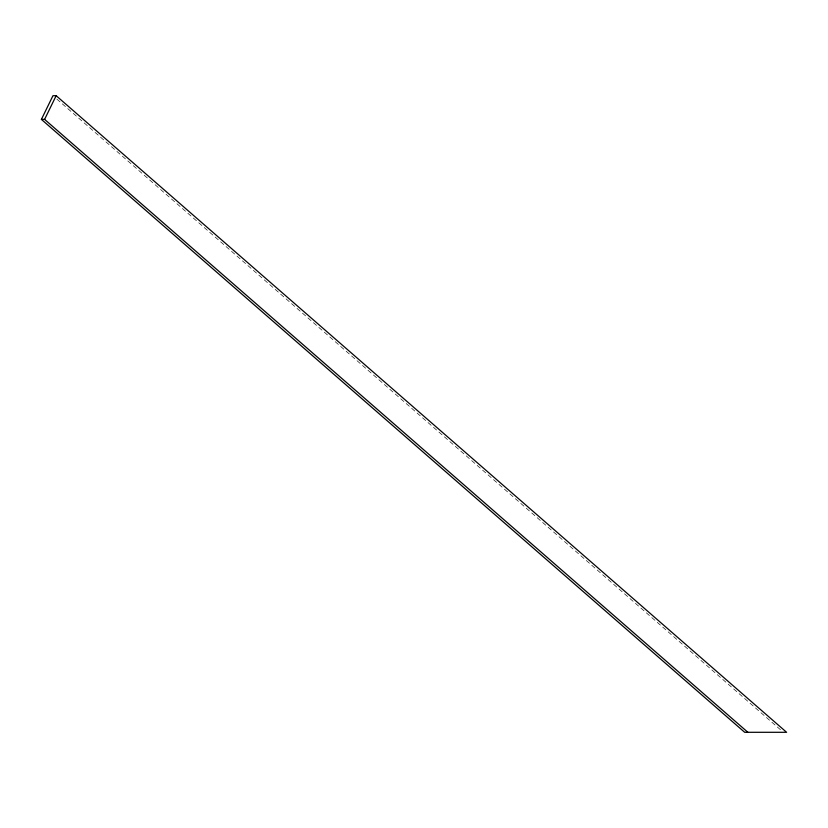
<?xml version="1.0" encoding="UTF-8"?>
<svg xmlns="http://www.w3.org/2000/svg" width="828" height="828" viewBox="0 0 828 828"><rect width="100%" height="100%" fill="white"/><g stroke="black" fill="none" stroke-linecap="round" stroke-linejoin="round"><path stroke-width="0.62" stroke-dasharray="4.14 3.1" d="M56.863 99.112L781.456 730.596"/><path stroke-width="1.24" d="M41.4 119.398L52.961 95.706L56.159 95.706L786.6 732.294L744.682 732.294L41.4 119.398L44.598 119.398L747.881 732.294M44.598 119.398L56.159 95.706"/></g></svg>
